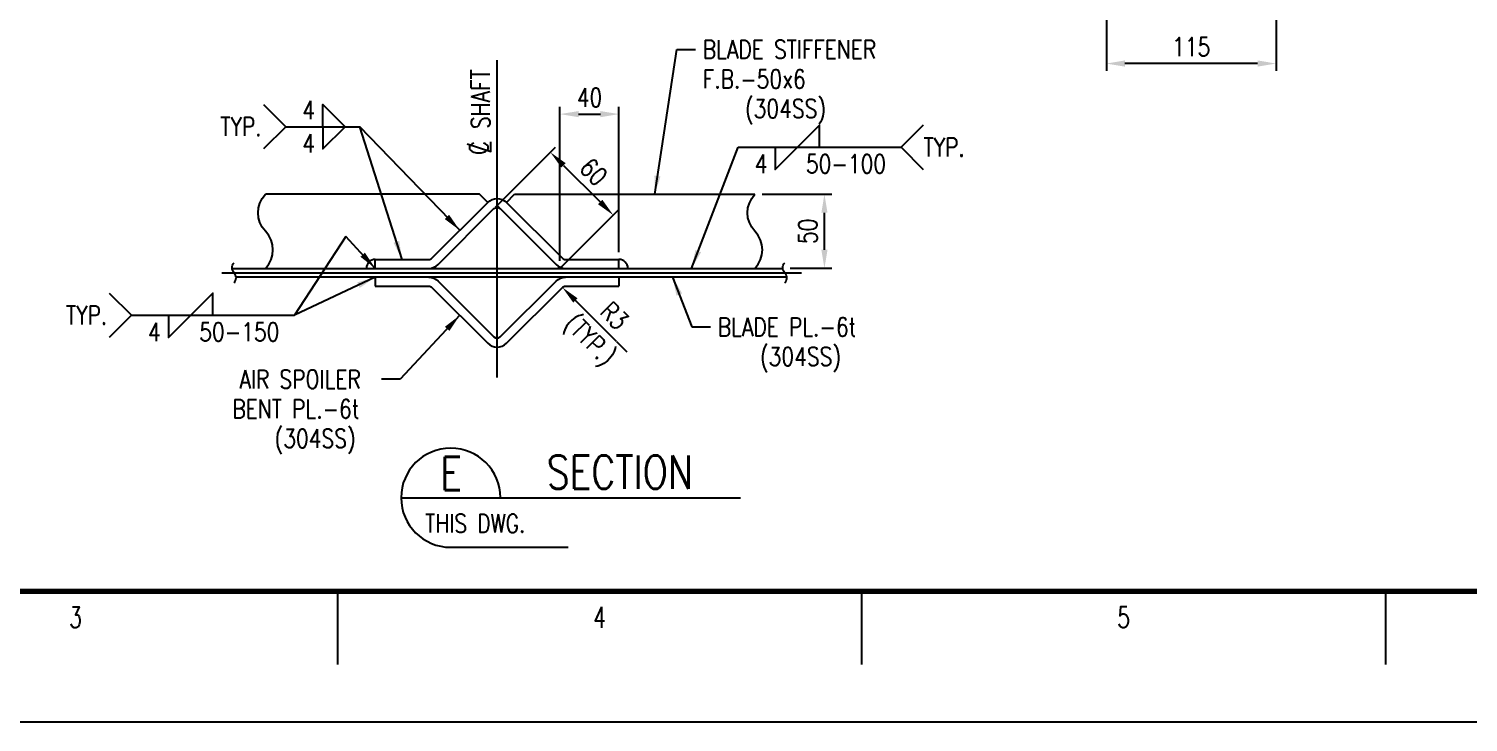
# Model space of a CAD drawing. Header units: millimetres. Extents: x 0 to 134087, y -49114 to 20834.
# Drawn here: x 85438 to 87381, y -29779 to -28843 of the extents above; entities that cross this region are included whole.
import ezdxf
from ezdxf.enums import TextEntityAlignment as Align

# ---------------------------------------------------------------- set-up
doc = ezdxf.new("R2010")
doc.units = ezdxf.units.MM
doc.header["$LTSCALE"] = 35
doc.linetypes.add('JNK-CENTER', pattern=[34, 30, -1.5, 1, -1.5])
for name, color, linetype in [('CEN-R', 1, 'JNK-CENTER'), ('CON-C', 4, 'Continuous'), ('CON-G', 3, 'Continuous'), ('CON-W', 7, 'Continuous'), ('CON-Y', 2, 'Continuous'), ('Dim-W', 7, 'Continuous'), ('STL-OBJT', 7, 'Continuous'), ('TXT-Y', 2, 'Continuous')]:
    doc.layers.add(name, color=color, linetype=linetype)
doc.styles.add('ROMANS', font='ROMANS.shx', dxfattribs={"width": 0.8})
doc.styles.add('SIMPLEX', font='simplex.shx', dxfattribs={"width": 0.8})
doc.dimstyles.new('DIM10', dxfattribs={"dimscale": 10, "dimtxt": 2.5, "dimasz": 2.5, "dimexe": 1, "dimexo": 1, "dimgap": 1, "dimtad": 1, "dimdec": 0, "dimdsep": 46, "dimtxsty": 'SIMPLEX', "dimcen": 0, "dimclrt": 2, "dimadec": 1, "dimazin": 2, "dimtfac": 1, "dimtdec": 0, "dimtix": 1, "dimtmove": 2, "dimatfit": 0, "dimfxl": 0.18, "dimtolj": 1, "dimtzin": 0, "dimarcsym": 0})
doc.dimstyles.new('DIM10x2', dxfattribs={"dimscale": 10, "dimtxt": 2.5, "dimasz": 2.5, "dimexe": 1, "dimexo": 1, "dimgap": 1, "dimtad": 1, "dimdec": 0, "dimlfac": 0.5, "dimdsep": 46, "dimtxsty": 'SIMPLEX', "dimcen": 0, "dimclrd": 256, "dimclre": 256, "dimclrt": 2, "dimadec": 1, "dimazin": 2, "dimtfac": 1, "dimtdec": 0, "dimtix": 1, "dimtmove": 2, "dimatfit": 3, "dimfxl": 1, "dimarcsym": 1})

# ---------------------------------------------------------------- blocks, each defined once
blk = doc.blocks.new('TITLE')
at = {"color": 7}
for p, q in [((240.49, 17.68), (240.49, 7.78)), ((311.22, 17.68), (311.22, 7.78)), ((381.95, 17.68), (381.95, 7.78)), ((841, 0), (0, 0))]:
    blk.add_line(p, q, dxfattribs=at)
at = {"color": 7, "const_width": 0.707}
blk.add_lwpolyline([(28.29, 17.68), (823.67, 17.68)], dxfattribs=at)
at = {"color": 7, "style": 'ROMANS', "width": 0.7}
for s, p in [('3', (205.12, 14.15)), ('4', (275.85, 14.15)), ('5', (346.59, 14.15))]:
    blk.add_text(s, height=2.83, dxfattribs=at).set_placement(p, align=Align.MIDDLE)
blk = doc.blocks.new('SECTITLE')
at = {"layer": 'CON-G'}
for p, q in [((-1.7, 0), (44.1, 0)), ((5, -6.7), (20.86, -6.7))]:
    blk.add_line(p, q, dxfattribs=at)
blk.add_arc((5, 0), 6.7, 0, 270, dxfattribs=at)
at = {"layer": 'CON-C', "style": 'SIMPLEX', "width": 0.8}
for tag, p in [('A', (5.06, 1.04)), ('ELEVATION', (27.83, 1.22))]:
    blk.add_attdef(tag, text='', height=4.5, dxfattribs=at).set_placement(p, align=Align.CENTER)
at = {"layer": 'CON-Y', "style": 'SIMPLEX', "width": 0.8}
blk.add_attdef('SCALE', text='', height=2.5, dxfattribs=at).set_placement((44.9, -3.72), align=Align.RIGHT)
blk.add_attdef('H0000-0000', (1.54, -4.72), '', height=2.5, dxfattribs=at)
blk = doc.blocks.new('*D1670')
at = {"layer": 'CON-W', "lineweight": -2, "transparency": 16777216}
for p, q in [((86155.1, -29156.1), (86155.1, -28947.8)), ((86234.7, -29144.1), (86234.7, -28947.8)), ((86180.1, -28957.8), (86209.7, -28957.8))]:
    blk.add_line(p, q, dxfattribs=at)
at = {"layer": 'CON-W', "transparency": 16777216}
for points in [[(86180.1, -28953.7), (86180.1, -28962), (86155.1, -28957.8)], [(86209.7, -28953.7), (86209.7, -28962), (86234.7, -28957.8)]]:
    blk.add_solid(points, dxfattribs=at)
at = {"layer": 'DEFPOINTS', "color": 0, "transparency": 16777216}
for p in [(86234.7, -28957.8), (86234.7, -29154.1), (86155.1, -29166.1)]:
    blk.add_point(p, dxfattribs=at)
at = {"layer": 'CON-W', "color": 2, "transparency": 16777216, "insert": (86194.9, -28935.3), "char_height": 25, "attachment_point": 5, "style": 'SIMPLEX'}
blk.add_mtext('40', dxfattribs=at)
blk = doc.blocks.new('*D1671')
at = {"layer": 'CON-W', "lineweight": -2, "transparency": 16777216}
for p, q in [((86428.2, -29066.1), (86522, -29066.1)), ((86512, -29141.1), (86512, -29091.1)), ((86465.8, -29166.1), (86522, -29166.1))]:
    blk.add_line(p, q, dxfattribs=at)
at = {"layer": 'CON-W', "transparency": 16777216}
for points in [[(86507.9, -29091.1), (86516.2, -29091.1), (86512, -29066.1)], [(86507.9, -29141.1), (86516.2, -29141.1), (86512, -29166.1)]]:
    blk.add_solid(points, dxfattribs=at)
at = {"layer": 'DEFPOINTS', "color": 0, "transparency": 16777216}
for p in [(86418.2, -29066.1), (86512, -29066.1), (86455.8, -29166.1)]:
    blk.add_point(p, dxfattribs=at)
at = {"layer": 'CON-W', "color": 2, "transparency": 16777216, "insert": (86489.5, -29116.1), "char_height": 25, "attachment_point": 5, "rotation": 90, "style": 'SIMPLEX'}
blk.add_mtext('50', dxfattribs=at)
blk = doc.blocks.new('*D1672')
at = {"layer": 'CON-W', "lineweight": -2, "transparency": 16777216}
for p, q in [((86077.3, -29074.2), (86149.2, -29002.3)), ((86159.8, -29027), (86209.3, -29076.5)), ((86162.1, -29159.1), (86234.1, -29087.1))]:
    blk.add_line(p, q, dxfattribs=at)
at = {"layer": 'CON-W', "transparency": 16777216}
for points in [[(86162.8, -29024.1), (86156.9, -29030), (86142.1, -29009.3)], [(86212.3, -29073.6), (86206.4, -29079.5), (86227, -29094.2)]]:
    blk.add_solid(points, dxfattribs=at)
at = {"layer": 'DEFPOINTS', "color": 0, "transparency": 16777216}
for p in [(86070.2, -29081.3), (86227, -29094.2), (86155.1, -29166.1)]:
    blk.add_point(p, dxfattribs=at)
at = {"layer": 'CON-W', "color": 2, "transparency": 16777216, "insert": (86200.5, -29035.9), "char_height": 25, "attachment_point": 5, "rotation": 315, "style": 'SIMPLEX'}
blk.add_mtext('60', dxfattribs=at)
blk = doc.blocks.new('*D1673')
at = {"layer": 'DEFPOINTS', "color": 0, "transparency": 16777216}
for p in [(86158.3, -29191.9), (86162.5, -29196.1)]:
    blk.add_point(p, dxfattribs=at)
at = {"layer": 'Dim-W', "lineweight": -2, "transparency": 16777216}
blk.add_line((86231.5, -29264.8), (86176, -29209.5), dxfattribs=at)
blk.add_arc((86162.5, -29196.1), 6, 135, 135.0949, dxfattribs=at)
at = {"layer": 'Dim-W', "transparency": 16777216}
blk.add_solid([(86178.9, -29206.6), (86173, -29212.5), (86158.3, -29191.9)], dxfattribs=at)
at = {"layer": 'Dim-W', "color": 2, "transparency": 16777216, "insert": (86228.5, -29230.1), "char_height": 25, "attachment_point": 5, "rotation": 315.0949, "style": 'SIMPLEX'}
blk.add_mtext('R3', dxfattribs=at)
blk = doc.blocks.new('cl-mark')
at = {"layer": 'CON-Y'}
blk.add_lwpolyline([(0.51, 1.61), (-0.51, -1.62), (0.79, -1.62)], dxfattribs=at)
at = {"layer": 'CON-Y', "style": 'SIMPLEX', "width": 0.8}
blk.add_text('C', height=2.5, dxfattribs=at).set_placement((-0.05, 0.02), align=Align.MIDDLE)
blk = doc.blocks.new('*D1814')
at = {"layer": 'DEFPOINTS', "color": 0, "transparency": 16777216}
for p in [(86892.6, -28594.2), (87121.6, -28595.9), (86892.6, -28889.5)]:
    blk.add_point(p, dxfattribs=at)
at = {"layer": 'Dim-W', "lineweight": -2, "transparency": 16777216}
for p, q in [((86892.6, -28604.2), (86892.6, -28899.5)), ((87121.6, -28605.9), (87121.6, -28737.3)), ((87121.6, -28824.5), (87121.6, -28899.5)), ((87096.6, -28889.5), (86917.6, -28889.5))]:
    blk.add_line(p, q, dxfattribs=at)
at = {"layer": 'Dim-W', "transparency": 16777216}
for points in [[(86917.6, -28885.3), (86917.6, -28893.7), (86892.6, -28889.5)], [(87096.6, -28885.3), (87096.6, -28893.7), (87121.6, -28889.5)]]:
    blk.add_solid(points, dxfattribs=at)
at = {"layer": 'Dim-W', "color": 2, "transparency": 16777216, "insert": (87007.1, -28867), "char_height": 25, "attachment_point": 5, "style": 'SIMPLEX'}
blk.add_mtext('115', dxfattribs=at)

msp = doc.modelspace()

# ---------------------------------------------------------------- linework, layer by layer
for points in [[(85834.9046, -28974.7917), (85834.9046, -28944.7917), (85864.9046, -28974.7917)], [(85834.9046, -28974.7917), (85834.9046, -29004.7917), (85864.9046, -28974.7917)], [(86505.473, -29002.5446), (86505.473, -28972.5446), (86475.473, -29002.5446)], [(86445.473, -29002.5446), (86445.473, -29032.5446), (86475.473, -29002.5446)], [(85686.5897, -29229.5122), (85686.5897, -29199.5122), (85656.5897, -29229.5122)], [(85626.5897, -29229.5122), (85626.5897, -29259.5122), (85656.5897, -29229.5122)]]:
    msp.add_lwpolyline(points)
at = {"layer": 'CEN-R'}
for p, q in [((86070.2223, -29313.5251), (86070.2223, -28884.8249)), ((86070.2223, -29081.2723), (86067.5234, -29083.9712)), ((86070.2223, -29081.2723), (86072.9064, -29083.9564)), ((85698.5497, -29172.1251), (86481.0298, -29172.1251)), ((86152.9178, -29163.9678), (86155.0751, -29166.1251))]:
    msp.add_line(p, q, dxfattribs=at)
at = {"layer": 'CON-G'}
for p, q in [((86046.5898, -29066.1251), (85757.6374, -29066.1251)), ((86057.4944, -29077.0297), (86046.5898, -29066.1251)), ((86082.9502, -29077.0297), (86093.8548, -29066.1251)), ((86093.8548, -29066.1251), (86418.2342, -29066.1251)), ((85905.7585, -29166.1251), (85905.7585, -29154.1251)), ((86234.6861, -29166.1251), (86234.6861, -29154.1251)), ((85712.4404, -29166.1251), (86455.8266, -29166.1251)), ((86461.2175, -29178.1251), (85717.8313, -29178.1251)), ((85905.7585, -29178.1251), (85905.7585, -29190.1251)), ((86234.6861, -29178.1251), (86234.6861, -29190.1251))]:
    msp.add_line(p, q, dxfattribs=at)
for points in [[(85905.7585, -29154.1251), (85977.9137, -29154.1251, 0.198912367), (85982.1563, -29152.3678), (86057.4944, -29077.0297, -0.414213562), (86082.9502, -29077.0297), (86158.2883, -29152.3678, 0.198912367), (86162.531, -29154.1251), (86234.6861, -29154.1251)], [(85977.9137, -29166.1251, 0.198912367), (85990.6416, -29160.8531), (86065.9797, -29085.515, -0.414213562), (86074.465, -29085.515), (86149.8031, -29160.8531, 0.198912367), (86162.531, -29166.1251)], [(85977.9137, -29178.1251, -0.198912367), (85990.6416, -29183.3972), (86065.9797, -29258.7353, 0.414213562), (86074.465, -29258.7353), (86149.8031, -29183.3972, -0.198912367), (86162.531, -29178.1251)], [(85905.7585, -29190.1251), (85977.9137, -29190.1251, -0.198912367), (85982.1563, -29191.8825), (86057.4944, -29267.2206, 0.414213562), (86082.9502, -29267.2206), (86158.2883, -29191.8825, -0.198912367), (86162.531, -29190.1251), (86234.6861, -29190.1251)]]:
    msp.add_lwpolyline(points, format="xyb", dxfattribs=at)
for centre, start, end in [((85905.7585, -29166.1251), 90, 180), ((86234.6861, -29166.1251), 0, 90)]:
    msp.add_arc(centre, 12, start, end, dxfattribs=at)
at = {"layer": 'CON-W'}
for p, q in [((85784.9046, -28974.7917), (85884.9046, -28974.7917)), ((86395.473, -29002.5446), (86615.473, -29002.5446)), ((86070.2223, -29081.2723), (86077.2934, -29074.2013)), ((86162.1462, -29159.0541), (86155.0751, -29166.1251)), ((85576.5897, -29229.5122), (85796.5897, -29229.5122)), ((86231.47, -29264.8361), (86245.4564, -29278.7762))]:
    msp.add_line(p, q, dxfattribs=at)
for points in [[(85754.9046, -28944.7917), (85784.9046, -28974.7917), (85754.9046, -29004.7917)], [(86645.473, -28972.5446), (86615.473, -29002.5446), (86645.473, -29032.5446)], [(85546.5897, -29199.5122), (85576.5897, -29229.5122), (85546.5897, -29259.5122)]]:
    msp.add_lwpolyline(points, dxfattribs=at)
for points in [[(85757.6374, -29166.1251, 0.4), (85757.6374, -29116.1251, -0.4), (85757.6374, -29066.1251, -0.4)], [(86418.2342, -29166.1251, 0.4), (86418.2342, -29116.1251, -0.4), (86418.2342, -29066.1251, -0.4)], [(85715.1358, -29185.7746, 0.4), (85715.1358, -29172.1251, -0.4), (85715.1358, -29158.4757, -0.4)], [(86458.5221, -29185.7746, 0.4), (86458.5221, -29172.1251, -0.4), (86458.5221, -29158.4757, -0.4)]]:
    msp.add_lwpolyline(points, format="xyb", dxfattribs=at)
at = {"layer": 'Dim-W'}
msp.add_line((86179.0406, -29172.1251), (86201.0406, -29172.1251), dxfattribs=at)
at = {"layer": 'STL-OBJT'}
for p, q in [((86312.8089, -28870.4104), (86337.8089, -28870.4104)), ((86333.0554, -29245.3212), (86358.0554, -29245.3212)), ((85939.317, -29315.9543), (85914.317, -29315.9543))]:
    msp.add_line(p, q, dxfattribs=at)

# ---------------------------------------------------------------- block references
at = {"linetype": 'ByBlock', "xscale": 9.999999998999984, "yscale": 9.999999998999984, "zscale": 9.999999998999984}
msp.add_blockref('TITLE', (83449.9813, -29779.1804), dxfattribs=at)
at = {"layer": 'CON-Y'}
ref = msp.add_blockref('cl-mark', (86045.7051, -29003.1951), dxfattribs=dict(at, xscale=10, yscale=10, zscale=10, rotation=90))
ref.add_attrib('EQUIP-NAME', 'SHAFT', (86060.2223, -28977.7816), dxfattribs={"layer": '0', "height": 25, "rotation": 90, "style": 'SIMPLEX', "width": 0.8})
at = {"layer": 'STL-OBJT', "xscale": 10, "yscale": 10, "zscale": 10}
msp.add_blockref('SECTITLE', (85957.622, -29475.9271), dxfattribs=at).add_auto_attribs({'H0000-0000': 'THIS DWG.', 'A': 'E', 'ELEVATION': 'SECTION'})

# ---------------------------------------------------------------- texts
at = {"layer": 'CON-W', "color": 2, "style": 'SIMPLEX', "width": 0.8}
for s, p in [('4', (85807.4046, -28964.7917)), ('4', (85807.4046, -29009.7917)), ('4', (86417.973, -29037.5446)), ('50-100', (86487.1363, -29037.5446)), ('4', (85599.0897, -29264.5122)), ('50-150', (85668.253, -29264.5122))]:
    msp.add_text(s, height=25, dxfattribs=at).set_placement(p)
at = {"layer": 'STL-OBJT', "color": 2, "style": 'SIMPLEX', "width": 0.8}
for s, p in [('BLADE STIFFENER', (86347.8089, -28882.9104)), ('F.B.-50x6', (86347.8089, -28922.9104)), ('(304SS)', (86404.6137, -28962.9104)), ('BLADE PL.-6t', (86368.0554, -29257.8212)), ('(304SS)', (86424.8602, -29297.8212)), ('AIR SPOILER', (85722.4122, -29328.4543)), ('BENT PL.-6t', (85712.8884, -29368.4543)), ('(304SS)', (85769.6932, -29408.4543))]:
    msp.add_text(s, height=25, dxfattribs=at).set_placement(p)
msp.add_text('(TYP.)', height=25, rotation=315.0949286, dxfattribs=at).set_placement((86187.4494, -29271.2278), align=Align.CENTER)
at = {"layer": 'TXT-Y', "style": 'SIMPLEX', "width": 0.8}
for p in [(85696.5221, -28974.5917), (86645.7603, -29002.3446), (85488.2072, -29229.3122)]:
    msp.add_text('TYP.', height=25, dxfattribs=at).set_placement(p, align=Align.MIDDLE_LEFT)

# ---------------------------------------------------------------- dimensions: what is measured, and where the dimension line sits
at = {"layer": 'CON-W'}
dim = msp.add_linear_dim(base=(86234.6861, -28957.8177), p1=(86155.0751, -29166.1251), p2=(86234.6861, -29154.1251), dimstyle='DIM10x2', dxfattribs=at)
dim.commit()
dim.dimension.update_dxf_attribs({"geometry": '*D1670', "text_midpoint": (86194.8806, -28935.3177)})
dim = msp.add_aligned_dim(p1=(86070.2223, -29081.2723), p2=(86155.0751, -29166.1251), distance=101.7192, dimstyle='DIM10x2', dxfattribs=at)
dim.commit()
dim.dimension.update_dxf_attribs({"geometry": '*D1672', "text_midpoint": (86200.485, -29035.8625)})
dim = msp.add_linear_dim(base=(86512.037, -29066.1251), p1=(86455.8266, -29166.1251), p2=(86418.2342, -29066.1251), angle=90, dimstyle='DIM10x2', dxfattribs=at)
dim.commit()
dim.dimension.update_dxf_attribs({"geometry": '*D1671', "text_midpoint": (86489.537, -29116.1251)})
at = {"layer": 'Dim-W'}
dim = msp.add_linear_dim(base=(86892.5961, -28889.5064), p1=(87121.5969, -28595.915), p2=(86892.5961, -28594.2318), angle=180, dimstyle='DIM10x2', dxfattribs=at)
dim.commit()
dim.dimension.update_dxf_attribs({"geometry": '*D1814', "text_midpoint": (87007.0965, -28867.0064)})
dim = msp.add_radius_dim(center=(86162.531, -29196.1251), mpoint=(86158.2813, -29191.8895), dimstyle='DIM10x2', override={"dimtmove": 1}, dxfattribs=at)
dim.commit()
dim.dimension.update_dxf_attribs({"geometry": '*D1673', "text_midpoint": (86212.5826, -29246.0112), "dimtype": 164})

# ---------------------------------------------------------------- leaders
at = {"layer": 'CON-W'}
msp.add_leader([(86282.919, -29066.1251), (86312.8089, -28870.4104)], dimstyle='DIM10', override={"dimgap": 1, "dimtad": 0}, dxfattribs=at)
for points in [[(85941.8361, -29154.1251), (85884.9046, -28974.7917)], [(86019.8253, -29114.6987), (85884.9046, -28974.7917)], [(86332.8005, -29166.1251), (86395.473, -29002.5446)], [(85905.7585, -29166.1251), (85866.0305, -29123.1698), (85796.5897, -29229.5122)], [(85905.7585, -29178.1251), (85796.5897, -29229.5122)], [(86307.1329, -29178.1251), (86333.0554, -29245.3212)], [(86019.8253, -29229.5515), (85939.317, -29315.9543)]]:
    msp.add_leader(points, dimstyle='DIM10x2', dxfattribs=at)

doc.saveas('drawing.dxf')
